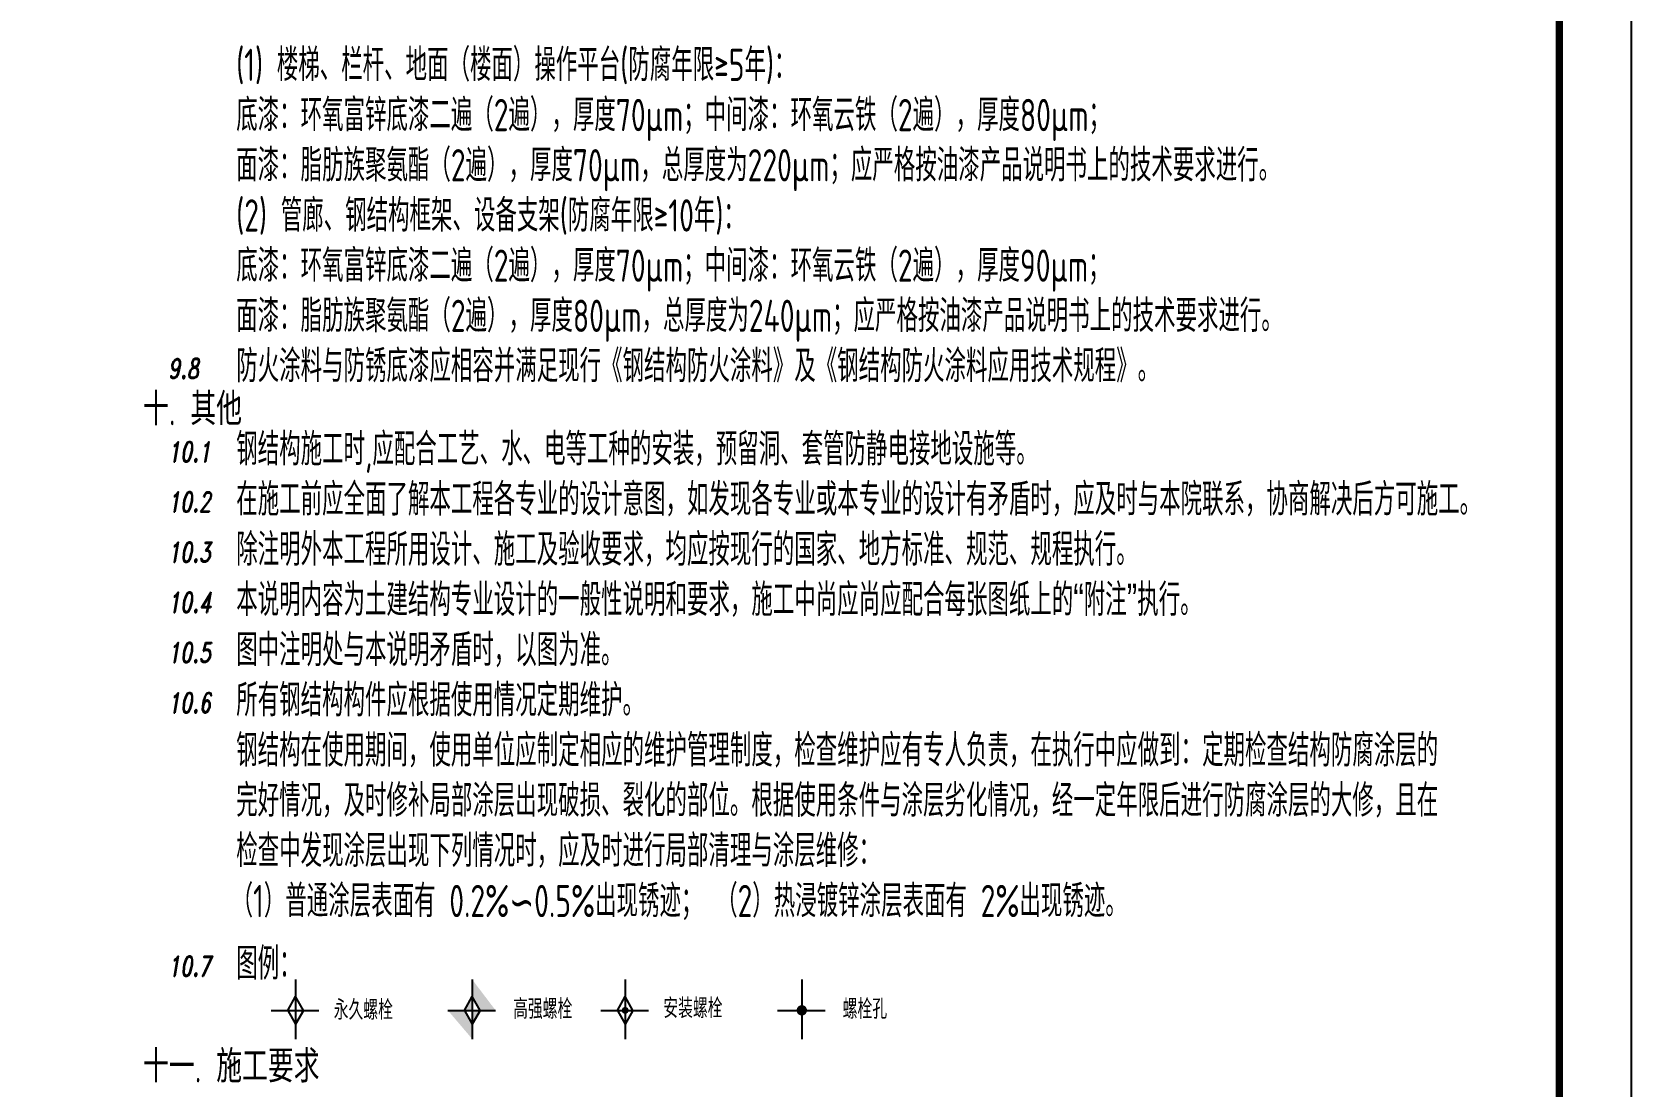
# Model space of a CAD drawing. Header units: millimetres. Extents: x 865974 to 875117, y 40174 to 44891.
# Drawn here: x 866592.5 to 866815.5, y 40326.4 to 40473.4 of the extents above; entities that cross this region are included whole.
import ezdxf

# ---------------------------------------------------------------- set-up
doc = ezdxf.new("R2010")
doc.units = ezdxf.units.MM
doc.header["$LTSCALE"] = 1000
doc.header["$MEASUREMENT"] = 0
doc.linetypes.add('CENTER', pattern=[2, 1.25, -0.25, 0.25, -0.25])
doc.linetypes.add('DASHDOT', pattern=[1, 0.5, -0.25, 0, -0.25])
doc.layers.add('05', color=5, linetype='DASHDOT')
doc.layers.add('DIM', color=7, linetype='Continuous')
doc.layers.add('SM001', color=7, linetype='Continuous', lineweight=15)
doc.styles.add('HZTXT', font='isocp.shx', dxfattribs={"bigfont": 'HZTXT.shx'})
doc.styles.add('SM001', font='tssdeng.shx', dxfattribs={"width": 0.7, "bigfont": 'tssdchn.shx'})
doc.styles.add('SM002', font='romand.shx')
doc.styles.add('TSSD_Dimension', font='Tssdeng.shx', dxfattribs={"width": 0.7, "bigfont": 'hztxt.shx'})

msp = doc.modelspace()

# ---------------------------------------------------------------- hatches: boundary and pattern name
h = msp.add_hatch(color=2)
h.paths.add_polyline_path([(866652.822, 40336.977), (866653.908, 40338.895), (866654.994, 40336.977), (866653.908, 40335.059)], flags=16)
edge = h.paths.add_edge_path()
edge.add_line((866650.505, 40336.977), (866657.163, 40336.977))
edge.add_line((866653.908, 40341.259), (866653.908, 40332.978))

# ---------------------------------------------------------------- linework, layer by layer
at = {"color": 0}
msp.add_line((866815.467, 40767.578), (866815.467, 40173.578), dxfattribs=at)
at = {"color": 2}
for p, q in [((866628.194, 40336.977), (866629.28, 40338.895)), ((866630.366, 40336.977), (866629.28, 40338.895)), ((866652.822, 40336.977), (866653.908, 40338.895)), ((866654.994, 40336.977), (866653.908, 40338.895)), ((866674.142, 40336.977), (866675.228, 40338.895)), ((866676.314, 40336.977), (866675.228, 40338.895)), ((866628.194, 40336.977), (866629.28, 40335.059)), ((866630.366, 40336.977), (866629.28, 40335.059)), ((866652.822, 40336.977), (866653.908, 40335.059)), ((866654.994, 40336.977), (866653.908, 40335.059)), ((866674.142, 40336.977), (866675.228, 40335.059)), ((866676.314, 40336.977), (866675.228, 40335.059))]:
    msp.add_line(p, q, dxfattribs=at)
at = {"color": 0, "const_width": 1}
msp.add_lwpolyline([(866805.467, 40183.578), (865999.467, 40183.578), (865999.467, 40757.578), (866805.467, 40757.578)], close=True, dxfattribs=at)
at = {"color": 2}
for points, const_width in [([(866674.976, 40336.977, 1), (866675.48, 40336.977, 1)], 0.456), ([(866699.49, 40336.977, 1), (866700.222, 40336.977, 1)], 0.708)]:
    msp.add_lwpolyline(points, format="xyb", close=True, dxfattribs=dict(at, const_width=const_width))
at = {"layer": '05', "color": 0, "linetype": 'ByBlock'}
for p, q in [((866629.28, 40341.259), (866629.28, 40332.978)), ((866653.908, 40341.259), (866653.908, 40332.978)), ((866675.228, 40341.259), (866675.228, 40332.978)), ((866699.856, 40341.259), (866699.856, 40332.978)), ((866625.876, 40336.977), (866632.535, 40336.977)), ((866650.505, 40336.977), (866657.163, 40336.977)), ((866671.824, 40336.977), (866678.483, 40336.977)), ((866696.453, 40336.977), (866703.111, 40336.977))]:
    msp.add_line(p, q, dxfattribs=at)

# ---------------------------------------------------------------- texts
at = {"layer": 'DIM', "color": 7, "linetype": 'CENTER', "style": 'TSSD_Dimension', "width": 0.75}
for s, p in [('永久螺栓', (866634.596, 40335.664)), ('高强螺栓', (866659.607, 40335.789)), ('安装螺栓', (866680.544, 40335.897)), ('螺栓孔', (866705.555, 40335.789))]:
    msp.add_text(s, height=2.75, dxfattribs=at).set_placement(p)
at = {"layer": 'SM001', "style": 'SM001', "width": 0.7}
for s, p in [('(1) 楼梯、栏杆、地面（楼面）操作平台(防腐年限≥5年)：', (866621, 40466.578)), ('底漆：环氧富锌底漆二遍（2遍），厚度70μm；中间漆：环氧云铁（2遍），厚度80μm；', (866621, 40459.578)), ('面漆：脂肪族聚氨酯（2遍），厚度70μm，总厚度为220μm；应严格按油漆产品说明书上的技术要求进行。', (866621, 40452.578)), ('(2) 管廊、钢结构框架、设备支架(防腐年限≥10年)：', (866621, 40445.578)), ('底漆：环氧富锌底漆二遍（2遍），厚度70μm；中间漆：环氧云铁（2遍），厚度90μm；', (866621, 40438.578)), ('面漆：脂肪族聚氨酯（2遍），厚度80μm，总厚度为240μm；应严格按油漆产品说明书上的技术要求进行。', (866621, 40431.578)), ('防火涂料与防锈底漆应相容并满足现行《钢结构防火涂料》及《钢结构防火涂料应用技术规程》。', (866621, 40424.578)), ('钢结构施工时,应配合工艺、水、电等工种的安装，预留洞、套管防静电接地设施等。', (866621, 40412.976)), ('在施工前应全面了解本工程各专业的设计意图，如发现各专业或本专业的设计有矛盾时，应及时与本院联系，协商解决后方可施工。', (866621, 40405.976)), ('除注明外本工程所用设计、施工及验收要求，均应按现行的国家、地方标准、规范、规程执行。', (866621, 40398.976)), ('本说明内容为土建结构专业设计的一般性说明和要求，施工中尚应尚应配合每张图纸上的“附注”执行。', (866621, 40391.976)), ('图中注明处与本说明矛盾时，以图为准。', (866621, 40384.976)), ('所有钢结构构件应根据使用情况定期维护。', (866621, 40377.976)), ('钢结构在使用期间，使用单位应制定相应的维护管理制度，检查维护应有专人负责，在执行中应做到：定期检查结构防腐涂层的', (866621, 40370.976)), ('完好情况，及时修补局部涂层出现破损、裂化的部位。根据使用条件与涂层劣化情况，经一定年限后进行防腐涂层的大修，且在', (866621, 40363.976)), ('检查中发现涂层出现下列情况时，应及时进行局部清理与涂层维修：', (866621, 40356.976)), (' （1）普通涂层表面有 0.2%%%∽0.5%%%出现锈迹； （2）热浸镀锌涂层表面有 2%%%出现锈迹。', (866618.445, 40349.976)), ('图例：', (866621, 40341.239))]:
    msp.add_text(s, height=4.5, dxfattribs=at).set_placement(p)
at = {"layer": 'SM001', "color": 96, "style": 'SM002', "oblique": 10, "width": 0.7}
for s, p in [('9.8', (866611.5, 40425.078)), ('10.1', (866611.5, 40413.476)), ('10.2', (866611.5, 40406.476)), ('10.3', (866611.5, 40399.476)), ('10.4', (866611.5, 40392.476)), ('10.5', (866611.5, 40385.476)), ('10.6', (866611.5, 40378.476)), ('10.7', (866611.5, 40341.739))]:
    msp.add_text(s, height=2.8, dxfattribs=at).set_placement(p)
at = {"layer": 'SM001', "color": 2, "style": 'HZTXT', "width": 0.8}
for s, p in [('十. 其他', (866608, 40418.578)), ('十一. 施工要求', (866608, 40326.918))]:
    msp.add_text(s, height=4.5, dxfattribs=at).set_placement(p)

doc.saveas('drawing.dxf')
